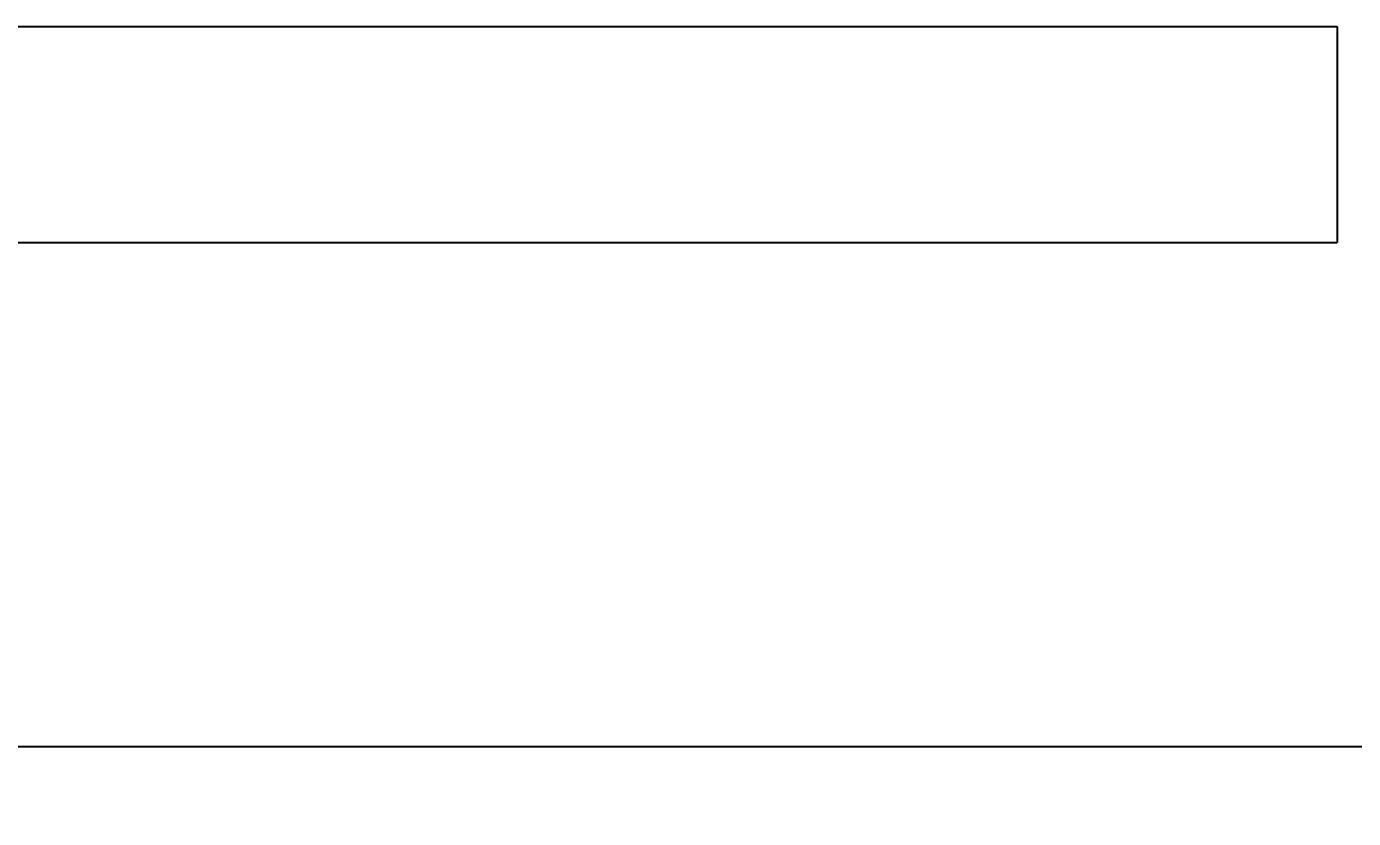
# Model space of a CAD drawing. Header units: metres. Extents: x 0 to 75.2, y 0 to 51.1.
# Drawn here: x 71.514 to 73.358, y 27.4 to 28.5 of the extents above; entities that cross this region are included whole.
import ezdxf

# ---------------------------------------------------------------- set-up
doc = ezdxf.new("R2010")
doc.units = ezdxf.units.M
doc.header["$LTSCALE"] = 0.018
doc.header["$MEASUREMENT"] = 0
doc.layers.add('DIMBLK', color=3, linetype='Continuous')
doc.styles.get("Standard").update_dxf_attribs({"font": 'ugtxt.shx'})
doc.dimstyles.new('CADWDOT', dxfattribs={"dimscale": 0.05, "dimtxt": 1.8, "dimasz": 0.08, "dimexe": 2, "dimexo": 0, "dimgap": 0.09, "dimtad": 0, "dimrnd": 0.001, "dimzin": 0, "dimdsep": 46, "dimtxsty": 'Standard', "dimblk": 'ARTDIM', "dimblk1": 'ARTDIM', "dimblk2": 'ARTDIM', "dimsah": 1, "dimcen": 0.09, "dimdle": 0.05, "dimse1": 1, "dimse2": 1, "dimadec": 0, "dimazin": 0, "dimtfac": 1, "dimtdec": 4, "dimtmove": 0, "dimatfit": 3, "dimldrblk": 'ARTDIM', "dimfxl": 0, "dimtvp": 0.9999, "dimtolj": 1, "dimtzin": 0, "dimarcsym": 0})

# ---------------------------------------------------------------- blocks, each defined once
blk = doc.blocks.new('ARTDIM')
at = {"layer": 'DIMBLK'}
for p, q in [((0, -24.9975), (0, 24.9975)), ((-24.9975, 0), (24.9975, 0))]:
    blk.add_line(p, q, dxfattribs=at)
blk.add_circle((0, 0), 8.25, dxfattribs=at)
blk = doc.blocks.new('*D44')
at = {"color": 0, "lineweight": -2}
blk.add_line((62.689, 27.5), (74.681, 27.5), dxfattribs=at)
at = {"layer": 'Defpoints', "color": 0}
for p in [(62.685, 28.2), (74.685, 28.2), (74.685, 27.5)]:
    blk.add_point(p, dxfattribs=at)
at = {"color": 0, "lineweight": -2, "xscale": 0.004, "yscale": 0.004, "zscale": 0.004, "rotation": 180}
blk.add_blockref('ARTDIM', (62.685, 27.5), dxfattribs=at)
at = {"color": 0, "lineweight": -2, "xscale": 0.004, "yscale": 0.004, "zscale": 0.004}
blk.add_blockref('ARTDIM', (74.685, 27.5), dxfattribs=at)
at = {"color": 0, "insert": (68.685, 27.59), "char_height": 0.09, "attachment_point": 5}
blk.add_mtext('\\A1;12.00', dxfattribs=at)

msp = doc.modelspace()

# ---------------------------------------------------------------- linework, layer by layer
for p, q in [((70.085, 28.5), (73.335, 28.5)), ((73.335, 28.5), (73.335, 28.2)), ((70.085, 28.2), (73.335, 28.2))]:
    msp.add_line(p, q)

# ---------------------------------------------------------------- dimensions: what is measured, and where the dimension line sits
dim = msp.add_linear_dim(base=(74.685, 27.5), p1=(62.685, 28.2), p2=(74.685, 28.2), dimstyle='CADWDOT')
dim.commit()
dim.dimension.update_dxf_attribs({"geometry": '*D44', "text_midpoint": (68.685, 27.59)})

doc.saveas('drawing.dxf')
